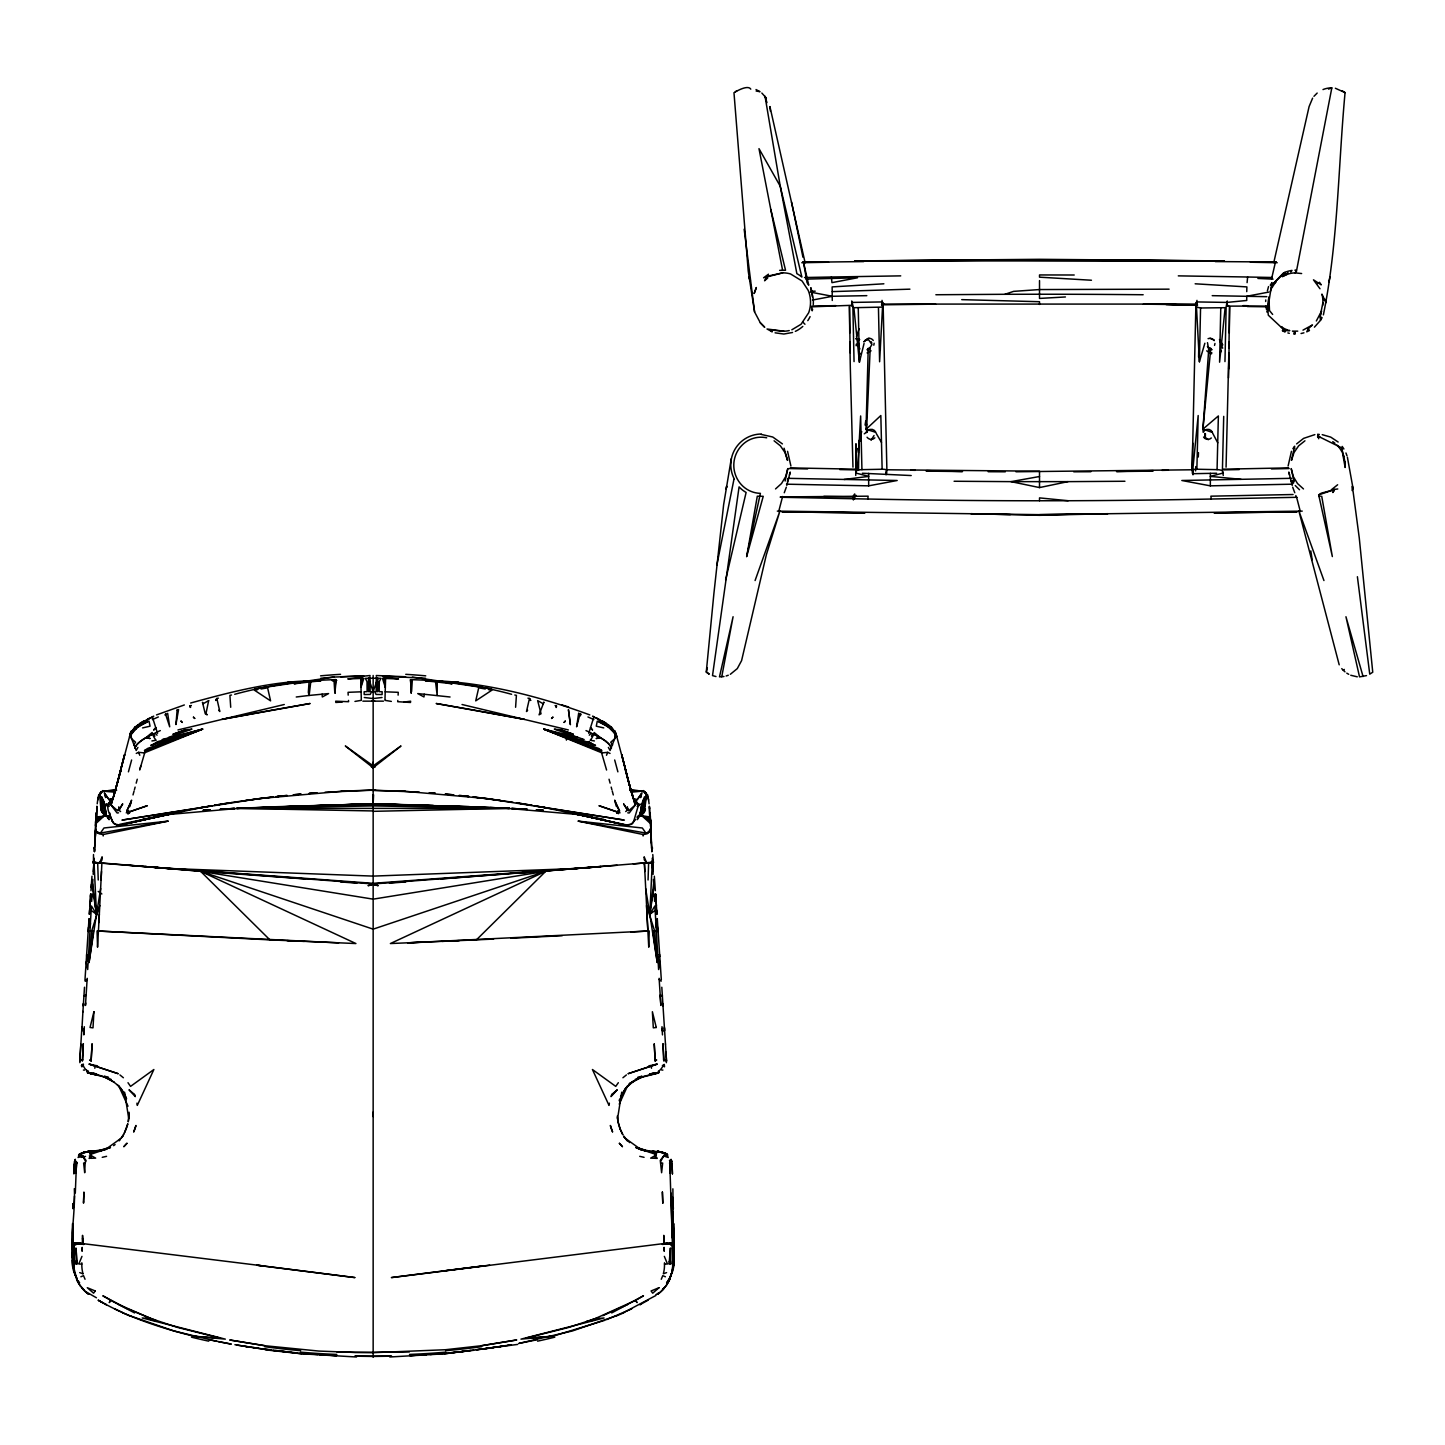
<?xml version="1.0" encoding="UTF-8"?>
<svg xmlns="http://www.w3.org/2000/svg" width="1445" height="1445" viewBox="0 0 1445 1445"><rect width="100%" height="100%" fill="white"/><g stroke="black" fill="none" stroke-linecap="round" stroke-linejoin="round"><path stroke-width="1.5" d="M74.092 1272.088L77 1278.789C66.615 1250.359 75.844 1218.045 74.327 1188.693M89.355 1155.946L91.45 1155.91M373.153 1116.588L373.153 1112.09M373.153 811.331L509.597 808.387L373.153 804.648L236.709 808.387L373.153 810.952M373.153 804.413L373.153 1357.09M433.247 805.389L373.153 803.835L373.153 699.597M72.304 1249.654L73.117 1245.464M72.756 1266.019L72.268 1255.904M371.51 767.024L373.153 762.183L373.153 767.747L371.51 767.024L372.756 765.579L345.319 745.981L373.153 767.747L374.797 767.024L373.569 765.579L400.987 745.981L373.153 767.747L372.756 765.579M650.72 831.345L650.503 828.202L651.045 836.998L650.629 823.885L651.876 851.629L651.027 837.323M673.099 1262.587L672.702 1268.367L672.377 1244.073M391.721 1277.543L663.959 1243.549L672.377 1243.441L669.757 1161.979L670.263 1173.123L670.408 1163.37L669.487 1163.08M673.984 1246.547L673.966 1244.47A5.961 3.793 13.2 0 0 673.966 1243.422L673.677 1223.518C672.178 1243.097 678.969 1265.784 666.578 1282.997M1352.141 490.559L1352.375 486.152L1359.275 538.01L1372.75 672.214L1369.752 674.165L1357.397 576.718M75.682 1245.048L74.544 1244.398M659.642 956.175L659.661 954.549M672.395 1260.961L672.377 1242.917L669.559 1243.152M72.286 1252.779L72.25 1257.981L72.268 1256.933M72.268 1253.826L72.846 1247.559M107.887 815.739L104.437 815.684L96.273 823.198L96.941 806.202L96.689 808.748M373.803 883.925L600.849 866.621L440.725 878.993M72.34 1244.47L72.304 1247.523M634.698 801.74L634.716 800.584M650.376 820.2L650.015 813.029M72.467 1233.506L72.629 1223.518L72.34 1243.422A5.961 3.793 -13.2 0 0 72.431 1244.524L73.93 1242.917L82.347 1243.549L263.983 1266.001M652.399 848.757L652.399 847.565M832.266 300.47L832.139 286.905L883.87 283.798M1228.503 377.958L1228.864 352.797L1226.064 467.168M82.925 1011.392L81.823 1030.755L81.913 1027.106M519.586 873.177L645.969 862.809L633.343 863.929M786.495 484.183L868.68 485.845L868.626 473.364M95.027 841.062L94.449 851.629L96.291 813.029M1229.28 333.072L1229.605 306.376L1228.918 348.371M129.093 1112.216L129.057 1114.131A43.025 42.302 68.6 0 1 128.226 1121.826L129.075 1113.571M80.252 1285.779A37.931 37.118 -45.6 0 1 76.766 1279.638L74.49 1272.792A38.311 37.1 -62.4 0 1 73.587 1263.436L73.569 1260.871L73.623 1268.367L73.207 1262.587M81.859 1028.081L79.782 1061.461L80.83 1044.175M376.26 678.247L376.17 691.613L377.669 691.631L377.813 678.265L376.206 676.964L376.26 678.247L370.046 678.247L370.137 691.613L368.638 691.631L368.493 678.265L370.101 676.964L370.046 678.247M75.303 1193.064L76.549 1161.979L76.043 1173.123L75.899 1163.37L76.82 1163.08M1196.984 300.361L1195.864 306.141L1192.107 470.474L1192.992 474.809M1199.404 361.774L1196.478 307.099L1200.56 307.984L1199.404 361.774L1204.859 343.26M1220.754 308.399L1219.598 362.189L1225.143 307.695L1200.56 307.984M1227.275 300.993L1226.155 306.774L1224.963 361.593M80.83 1243.441L75.014 1243.693L84.009 1244.398L73.93 1242.917L73.532 1263.436M109.007 799.591L113.198 798.435L109.043 799.627L110.868 801.776L108.068 804.991L106.081 804.088L106.46 805.551L106.081 804.088C109.043 809.399 107.183 801.397 111.355 801.849C103.263 804.865 111.247 816.877 112.981 822.512A7.604 7.568 -78.8 0 0 114.534 824.029L120.892 825.258C113.848 827.028 110.308 818.863 109.928 813.138M1204.715 437.636L1204.805 433.446M1205.419 433.626L1205.329 437.492L1208.399 439.641M1211.921 352.905L1209.14 352.345L1207.496 342.664M82.997 1273.767A33 31.844 -72.5 0 1 81.823 1264.086L81.823 1262.804M82.347 1243.549L82.546 1235.349L83.16 1244.073L82.473 1238.058M116.413 790.469L103.245 791.047L101.403 791.697L99.741 795.075L102.559 791.156L114.607 792.149M109.206 806.328L108.23 804.251L110.868 801.776L108.556 803.528L108.158 806.418L108.556 803.528M1192.107 470.474L1192.775 443.127M1196.875 469.246L1198.176 415.528L1192.793 469.751A5.039 1.3 2.1 0 1 1196.875 469.246L1217.069 469.661A5.057 1.3 2.1 0 1 1221.404 470.347M1217.069 469.661L1218.37 415.961L1202.908 429.129L1203.215 432.308A5.057 5.039 -49 0 1 1212.536 432.507L1202.908 429.129L1208.815 348.317L1210.784 348.353L1202.908 429.129M1223.283 475.423L1222.398 471.106L1223.716 416.377M77.398 1243.368L80.179 1243.386M80.595 1243.567L82.202 1243.748L78.933 1243.531M81.968 1256.373L78.825 1264.014L81.787 1264.086M384.966 700.337L391.342 701.421M384.984 699.416L385.652 676.188M649.618 808.748L649.365 806.202L650.033 823.198L641.869 815.684L638.654 815.901M655.235 1155.548L650.665 1158.131L655.127 1158.294L655.542 1153.092L640.55 1149.263L637.678 1147.709L644.759 1150.003L640.55 1149.263L626.353 1139.075M656.265 1158.312L656.301 1156.939L657.204 1158.402L655.127 1158.294M866.025 429.328L868.228 348.353L870.197 348.317L866.476 432.507A5.057 5.039 49 0 1 875.814 432.308L866.025 429.328L880.836 415.528L882.136 469.246A5.057 1.3 -2.1 0 1 886.218 469.751M1246.746 291.619L1246.89 286.905L1195.159 283.798M655.181 1061.027L654.242 1043.976L655.181 1061.027L656.68 1059.998L655.199 1060.088M1288.109 466.012L1291.451 451.328M648.064 879.987L648.624 862.773L651.514 862.647L643.766 863.026M673.551 1266.019L672.882 1188.82M1216.636 473.237L1210.386 473.364L1210.332 485.845L1292.534 484.183M82.708 1059.871L83.304 1043.633L82.293 1061.118L82.708 1059.871L79.8 1060.269M1195.629 470.907L1195.774 466.536M1282.275 276.736L1287.134 274.387A25.703 25.649 -58 0 1 1295.009 272.87L1296.4 271.515L1331.82 87.91A22.127 22.054 48.7 0 0 1322.988 89.572M665.477 1043.958L666.524 1061.461L665.982 1052.123M76.043 1173.123L76.549 1161.979M73.93 1244.073L73.912 1260.961M102.541 863.026L94.81 862.647L210.464 871.895M101.078 879.987L101.891 862.936L100.337 862.809M1265.676 301.499L1265.748 299.946M85.129 1163.117L84.695 1172.726L83.629 1163.044L85.129 1163.117L86.032 1160.443L82.618 1155.982L79.421 1155.548L78.066 1157.481L82.618 1155.982L85.562 1161.256M91.92 896.785L90.529 897.11L90.728 893.949L89.915 905.762M674.056 1257.981L674.038 1255.849L674.038 1256.933M1198.284 457.035L1198.483 452.628M424.812 942.14L407.598 942.862L649.238 930.977L648.751 947.179L646.511 905.527L654.585 930.815L657.24 962.478L649.798 914.27L652.255 862.665L653.375 862.882L652.797 854.555M72.972 1245.337L72.918 1227.419M73.912 1207.279L74.454 1196.081M101.493 871.498L98.91 922.542M373.587 794.822L373.153 803.727L237.052 808.369L372.503 803.854L247.926 807.863M398.116 695.135L398.242 692.318L385.201 691.812M1320.315 437.311L1317.732 435.812L1319.267 434.421L1317.786 434.403L1317.659 437.221L1320.315 437.311L1343.886 448.943L1342.206 446.451L1341.809 451.581A28.069 27.979 -53.4 0 0 1336.95 445.06M73.912 1244.199L74.273 1243.567M335.746 679.656L334.734 691.541L333.976 679.782L335.746 679.656L335.059 693.094L335.746 679.656C301.662 680.414 267.596 685.327 234.722 694.286M93.184 874.315L93.961 860.389M91.125 1061.027L92.065 1043.976L91.125 1061.027L89.626 1059.998L91.107 1060.088M338.708 942.862L97.068 930.977L97.556 947.179L99.344 914.035M94.449 851.629L94.557 849.461M92.913 879.355L92.426 887.862L96.508 914.27L89.066 962.478L91.721 930.815L99.795 905.527M95.406 825.565L95.803 819.333M95.081 840.051L95.135 839.021M90.186 927.04L91.414 905.979L96.508 914.27L100.662 888.53M91.667 901.445L92.065 894.329C92.697 897.471 89.337 897.851 90.728 893.949M90.421 923.048L88.578 954.711M1192.595 473.707L1192.757 471.449L1192.595 473.707L1210.386 473.364M1222.958 471.865L1222.885 473.111L1210.296 476.38L1241.074 479.343M87.188 978.319L85.454 1005.467L85.725 1003.029M95.695 826.721L95.677 823.885L95.262 836.998L95.767 829.574L95.587 831.345C95.876 825.095 95.153 833.295 99.145 833.584A7.586 4.642 3.4 0 0 103.281 834.487L168.054 821.139L103.968 827.985L100.446 833.061L96.978 832.194L99.145 833.584M84.316 1026.709L83.828 1034.891L84.207 1028.479M1269.487 310.007L1268.891 297.236L1267.229 312.301L1271.979 282.588L1270.281 285.171L1275.971 282.046A29.297 29.225 -58 0 0 1272.015 287.808M103.191 835.987L103.281 834.487M410.561 679.656L411.59 691.541L412.331 679.782L410.561 679.656L411.247 693.094L410.561 679.656C444.645 680.414 478.71 685.327 511.584 694.286M633.109 798.435L637.263 799.627L635.439 801.776L638.238 804.991L640.225 804.088L638.148 806.418L637.751 803.528L634.951 801.849L637.281 802.896L638.275 805.678L633.398 822.404A7.604 7.568 78.8 0 1 631.772 824.029L625.414 825.258L631.122 824.463L635.204 819.423L634.138 821.157M94.918 843.139L95.767 829.574L95.84 830.478M82.889 1011.988L84.496 987.242M84.984 979.782L89.03 918.623L89.337 921.802M91.613 896.424L92.065 894.329L90.565 896.911M309.049 682.022L294.166 683.81L307.46 680.92L320.898 680.848L309.049 682.022L308.345 692.372L309.14 695.442L328.575 693.582L322.325 696.96L322.09 694.142M515.594 707.273L516.407 695.37L514.799 695.009M89.626 910.061L89.319 914.342L90.62 896.604M310.765 681.841L309.14 695.442L296.243 696.996M397.808 700.41L397.718 701.71L410.488 702.469L410.633 701.186L404.112 702.053M1335.361 88.253L1345.06 92.624C1338.178 166.627 1338.196 241.911 1323.385 314.884M90.963 890.698L91.414 884.214M91.179 887.447L91.974 876.212M93.455 862.683L93.51 854.555M95.551 823.271L95.677 821.049M88.145 931.519L88.452 927.202M93.022 861.509L92.932 862.809M874.153 343.26L873.81 345.21M1247.089 282.642L1247.631 277.007L1272.214 277.494M93.347 871.588L94.051 862.665L92.932 862.882M669.342 1261.268L670.408 1247.974L670.101 1263.869L668.854 1263.941L669.342 1261.268L670.101 1263.869L671.148 1263.761L670.715 1261.286M882.028 300.361L882.913 306.792M424.216 694.142L423.981 696.96L417.749 693.582L450.063 696.996M644.94 797.658L643.784 810.97L646.023 795.96L643.35 800.006L641.128 814.023L644.344 796.972M656.843 931.682L657.276 918.623L661.322 979.782M646.656 794.858L644.253 812.253A7.695 7.677 -81 0 1 642.718 814.005L641.49 814.854A7.64 7.622 11.1 0 1 640.713 815.233M707.346 667.626L706.388 671.817L709.26 674.165L706.262 672.214L713.866 593.877L723.638 504.648L731.26 458.751M73.081 1229.767L72.972 1243.097L73.027 1229.695M93.618 862.629L94.088 858.222M608.381 747.426L610.115 750.479L615.931 735.487L613.403 731.549A37.949 10.494 18.5 0 0 610.278 728.804L615.317 734.024L614.829 738.648L610.747 742.224L612.608 744.952M856.126 345.734L856.397 344.091L857.318 345.68M858.547 470.058L858.854 440.472L860.877 441.195L860.931 437.257A8.218 8.2 59.2 0 1 861.78 431.694M99.741 795.075L100.662 792.348L103.245 791.047M1214.956 343.476L1214.541 345.409M644.416 798.471L643.35 800.006L643.874 799.248M655.163 910.422L649.798 914.27L653.646 883.87M108.05 805.732L109.025 802.914M780.336 497.261L867.759 499.031L868.138 496.177L780.372 496.935M725.625 579.951L746.108 492.456A30.291 30.164 41.4 0 1 739.081 486.893L712.511 675.61L715.961 676.531M89.066 962.478L93.491 930.833L92.263 930.815M615.498 735.74L615.1 731.278L613.403 731.549L615.1 731.278L615.931 735.487L615.317 734.024M671.401 1244.289L673.984 1247.577L673.984 1245.427M87.26 1071.829L88.217 1072.967L86.736 1070.275L88.253 1072.226L88.488 1071.052M656.12 927.04L654.892 905.979L649.798 914.27L653.881 887.862L653.393 879.355M527.642 710.199L526.486 711.518L529.466 698.513L527.931 698.134M617.611 1118.358L621.729 1092.167M609.375 1103.149L609.013 1105.389L592.432 1069.517L615.751 1086.387L618.334 1082.702M1330.032 276.916L1328.93 281.757L1328.623 280.655M97.212 803.799A70.064 3.721 -88.3 0 1 97.736 799.952L98.278 797.152M865.085 425.083L865.772 420.856L866.693 425.047M638.148 806.418L637.751 803.528L635.439 801.776L638.275 805.678M97.736 800.042L98.766 794.624M75.592 1261.286L75.158 1263.761L77.452 1263.941L75.899 1247.974L76.206 1263.869L76.964 1261.268M588.747 733.319L593.534 718.02M746.668 556.56L757.306 496.195L763.231 496.321L746.668 556.56L760.395 493.359A26.714 26.642 53.4 0 1 741.411 484.725A28.629 28.539 53.4 0 1 742.116 445.114A26.66 26.57 53.4 0 1 766.663 437.799M721.741 676.802L733.085 616.726L719.484 676.874L723.963 676.513M778.674 511.548L782.395 497.315A13.186 1.174 -59.5 0 1 782.612 496.484M641.291 793.937L640.587 797.586L642.05 792.709L637.733 799.031L641.056 794.316M725.896 488.898L726.636 486.152L726.871 487.236M94.792 1068.252L95.298 1065.435L97.483 1065.832M716.81 565.302L733.915 479.469M855.747 475.423L855.964 443.741L856.632 471.106M854.067 498.055L854.88 494.118M886.038 474.809L886.905 470.474L883.166 306.141M1322.916 302.583L1320.08 316.636L1320.495 320.338L1314.426 327.166M1293.907 481.022L1293.456 483.136L1291.902 480.553L1293.907 481.022L1291.216 468.595L1293.293 476.543L1297.502 483.533L1303.48 488.934M785.123 481.022L787.796 468.595L785.719 476.543L781.51 483.533L775.531 488.934M113.685 796.448L114.083 795.129L113.27 797.784M79.872 1062.671L80.432 1060.178L81.697 1060.016M665.404 1154.501L664.411 1152.857L666.344 1155.061L666.506 1153.977L667.464 1154.663L665.477 1153.363L666.597 1154.266M1273.767 262.629L1309.098 106.569L1312.62 98.134M109.531 802.427L109.946 800.711L110.217 802.011M812.596 309.284L812.216 310.801L811.566 307.315M631.971 794.208L616.13 734.15M673.93 1244.506L672.377 1242.917L672.395 1244.199M116.106 787.832L124.559 754.723L114.119 795.003L130.574 732.741L131.206 731.278L132.922 731.513A37.949 10.494 -18.5 0 1 136.029 728.804M116.81 785.267L124.559 754.723M1267.391 290.842L1268.547 286.562M786.821 485.43L790.234 472.045L789.476 474.971M671.817 1272.792L669.541 1279.62A37.931 37.118 45.6 0 1 666.055 1285.779L662.533 1289.717L666.037 1285.761A37.931 37.1 49 0 0 669.505 1279.62L671.817 1272.792A38.202 37.1 60.5 0 0 672.828 1263.436A38.311 37.1 62.4 0 1 671.78 1272.774M131.621 759.98L128.424 771.847M140.075 768.704L145.222 751.093L202.571 729.111L162.201 739.551M137.257 779.234L136.191 783.172M139.731 770.022L140.779 766.085M878.452 307.984L879.608 361.774L882.534 307.099L853.869 307.695L859.414 362.189L864.056 343.476M134.421 789.711L135.126 787.091M133.012 794.931L134.078 791.011M79.8 1153.977L78.843 1154.663L81.895 1152.857L79.963 1155.061M129.833 806.635L131.603 800.151L126.672 811.223L130.899 802.752M1270.299 291.709L1272.268 284.629L1283.503 272.96L1285.364 273.611L1284.659 275.435M750.407 280.655L749.756 281.052M1294.937 448.221L1292.932 448.691L1294.666 446.198L1291.469 460.359L1294.016 452.538L1298.64 445.837L1304.943 440.797M118.147 809.67L117.804 810.844L111.066 805.064L120.892 770.402L111.066 805.064L117.081 812.993L118.544 812.831M1345.06 92.624L1342.044 90.656M786.315 487.2L784.256 492.763M84.514 1070.131L83.413 1070.041M594.401 740.942L590.156 740.292A7.586 3.107 -65 0 0 593.642 734.114L594.166 732.525L600.56 737.781A37.949 10.819 17.9 0 1 606.123 741.484M856.452 336.595L859.107 328.701M659.679 956.5L657.945 958.216L658.613 969.541L660.166 962.244L657.945 958.216L657.945 954.711M133.771 1131.814L135.956 1125.474A51.352 50.629 66.2 0 1 133.771 1131.814M1227.473 306.123L1267.229 306.087M83.973 1030.159L83.467 1031.604L84.099 1030.375M1271.582 278.777L1275.465 261.997M659.227 1151.755L667.789 1155.259C667.193 1151.809 651.912 1151.268 658.721 1151.25L655.741 1152.189L640.55 1149.263L655.38 1154.248M755.085 580.547L780.065 510.627L766.338 554.808L741.592 660.618L737.293 668.601L730.339 674.291M672.214 1272.088L670.01 1277.326M629.894 790.469L643.747 791.156L646.565 795.075L644.904 791.697L643.061 791.047L631.7 792.149M633.036 797.784L632.531 796.087M591.475 736.209L592.54 733.59L597.164 735.866M606.503 755.283L607.731 752.339L610.043 753.441M99.687 862.701L102.143 856.813L102.017 859.793C100.319 865.176 90.62 861.617 98.368 862.809M135.938 728.804L130.375 735.487L136.191 750.479L137.925 747.426M658.053 1072.226L658.703 1070.709M672.051 1164.092L672.088 1164.002A12.644 12.445 -70.9 0 0 671.455 1160.479L671.04 1159.36L671.744 1161.762L670.462 1159.956L669.432 1160.534M98.784 795.328L101.403 791.697L99.163 794.678M620.483 1097.062L625.631 1088.284L633.578 1081.131L644.091 1076.254L659.028 1072.732M661.268 1279.277L662.767 1275.664L665.422 1276.766M649.491 807.448L649.726 820.634L641.869 815.684L638.889 816.118M152.773 718.02L152.484 719.538L158.372 716.955M619.237 1104.161L627.636 1085.737M669.776 1161.455L671.022 1159.54L671.455 1160.479M122.717 1136.456L126.04 1129.286A43.982 43.278 67.9 0 0 127.81 1123.722L124.487 1132.79M76.26 1162.376L75.447 1160.985L74.562 1161.762L75.266 1159.36L74.851 1160.479A12.644 12.445 70.9 0 0 74.219 1164.002L73.876 1173.918L74.255 1164.092M1222.687 348.209L1219.472 339.539M663.544 1066.211L664.303 1064.441L664.501 1066.789L662.388 1065.579M620.916 1096.376L625.215 1088.789A32.35 31.7 -69.6 0 1 630.526 1083.371L640.189 1077.681L657.945 1073.165M1308.339 328.665L1306.75 331.826L1309.441 330.544L1308.339 328.665L1312.475 324.944L1302.993 330.128M864.399 341.526L865.465 339.864M1287.134 274.387L1288.037 272.653L1285.887 274.875M660.744 1161.256L663.688 1155.982L666.886 1155.548L668.24 1157.481L663.688 1155.982L660.275 1160.443L661.611 1172.726L662.677 1163.044L661.178 1163.117M144.518 752.321L144.825 751.725M153.17 716.485L135.324 726.763L130.574 732.741L129.598 736.715L131.206 731.278L132.904 731.549L130.375 735.487L130.176 734.15M1320.495 320.338L1322.067 317.683L1320.08 316.636L1321.561 311.036L1316.341 320.971M121.506 1137.757L123.566 1134.506M1268.891 307.207L1268.891 297.236A31.248 31.176 -58 0 0 1268.692 305.798L1266.434 309.284L1265.91 306.195L1272.648 314.432M84.803 1152.442L83.087 1152.604L84.153 1152.099M871.028 440.291L874.026 435.559M666.669 1282.853L669.306 1278.789M133.699 744.952L135.559 742.224L131.477 738.648L130.989 734.024M93.076 1073.129L96.779 1074.068L90.583 1072.714M83.25 1064.026L81.805 1066.789L82.762 1066.211L82.004 1064.441L81.335 1065.796L83.539 1064.82M637.751 803.528L638.256 805.732L637.101 806.328M644.777 809.688L645.409 808.857A7.713 7.677 -72.8 0 1 644.614 811.602L641.49 814.854M99.922 793.63L101.331 791.824M1290.782 271.985L1292.011 270.414A28.9 28.846 -87.6 0 0 1284.858 272.364L1272.268 284.629M119.068 1140.593L122.572 1136.149M1283.449 276.049L1285.364 273.611L1284.858 272.364M157.035 742.567L158.498 741.863L153.025 744.735L157.812 741.61L202.571 729.111L144.319 752.899L138.576 752.339L136.263 753.441M791.824 329.803L801.072 324.258L808.694 312.716A31.049 30.977 58 0 0 808.207 290.391L802.101 281.034L790.596 273.972A25.595 25.54 58 0 0 782.666 272.87L763.61 277.783L768.451 274.207L764.568 280.782L767.656 278.09L766.374 276.428L782.666 272.87M871.082 350.828L867.09 352.905M119.176 1140.719L120.387 1139.274M1220.411 352.291L1221.404 351.099M101.367 797.658L100.283 795.96L102.523 810.97L101.367 797.658L102.956 800.006L105.178 814.023L102.432 799.248M106.063 814.962L109.116 819.694L106.244 815.143L103.48 800.747L104.13 802.174M87.061 980.432L84.966 980.992L87.115 979.493M145.638 737.763A37.949 10.819 -17.9 0 0 140.183 741.484A37.949 10.548 -18.4 0 0 136.516 745.006L134.819 748.095A37.949 10.476 -18.6 0 1 140.4 741.466A37.949 10.693 -18.1 0 1 145.873 737.781L152.14 732.525L152.664 734.114A7.586 3.107 65 0 0 156.15 740.292L151.906 740.942M1313.975 96.291L1317.172 93.058M345.409 790.975L259.576 798.543L122.753 819.965M111.987 801.415L111.59 800.584M305.581 878.993L200.566 871.299L355.922 943.549L269.89 939.864L200.566 871.299L373.153 929.153L545.74 871.299L390.385 943.549L476.416 939.864L545.74 871.299L373.153 899.151L200.566 871.299L145.457 866.621L372.503 883.925M572.148 735.216L573.177 734.205L561.166 729.96L554.338 729.129L584.105 739.551M1337.636 484.761L1331.333 489.783L1337.781 488.97M589.271 735.18L591.438 733.067L586.002 730.592M1296.617 443.904L1303.643 438.359L1314.842 434.62M1295.117 332.621L1293.69 333.958L1295.172 334.03L1295.117 332.621L1292.408 331.031M90.06 1151.557L85.345 1151.99L93.817 1151.665L89.066 1151.918M662.894 1070.041L661.792 1070.131M622.921 1077.753L626.389 1074.936M1341.755 668.62L1343.29 670.299L1344.32 669.432M736.968 90.656C728.695 96.418 747.083 83.106 750.786 89.156M625.703 811.548L627.058 810.446M136.805 725.805L138.919 724.162M135.324 726.763L134.493 727.576M881.865 305.617L883.87 304.082L1195.159 304.082L1196.677 301.933L1227.004 302.42L1246.746 300.47L1246.71 296.279L1268.746 292.089M113.595 1145.668L115.094 1144.566M856.235 495.436L854.32 497.405L854.32 494.28M91.071 1155.548L95.641 1158.131L91.179 1158.294L90.945 1154.248L105.756 1149.263L119.953 1139.075M1317.732 283.545L1319.502 282.299L1321.218 284.846L1313.469 279.824L1320.007 288.765M864.273 433.825L867.343 431.676M881.974 305.365L883.87 304.082L882.335 301.933L852.026 302.42L851.864 304.606A15.172 0.921 88.8 0 1 851.177 305.328L812.469 306.792M863.713 341.833L868.264 338.762M655.813 1294.792L658.631 1292.896M104.437 815.684L96.833 818.791L97.122 816.858L107.653 815.901L104.437 815.684L96.58 820.634L96.815 807.448M666.94 1243.332L662.298 1244.398L671.293 1243.693L665.477 1243.441M140.111 723.331L153.748 716.214M623.734 1312.566L655.813 1295.533M147.444 719.158L149.142 718.346M873.25 340.478A5.057 5.039 75 0 0 869.005 338.311L866.783 339.629L868.734 339.972L871.949 344.578L868.951 349.311L867.018 349.744L869.222 348.426M626.137 824.842L571.299 813.047L603.775 819.351M648.155 1300.175L639.864 1304.745L641.092 1304.094M154.832 736.209L153.766 733.59L145.855 737.709L150.172 738.503L145.746 737.781M661.503 1152.442L663.219 1152.604L661.033 1151.701L662.153 1152.099M611.687 1312.945L643.477 1295.786L635.71 1300.265L637.046 1302.613L635.493 1300.392L594.907 1318.725L604.082 1317.966L520.977 1339.136L553.02 1336.21L525.836 1338.142L568.86 1327.395L594.401 1318.906M141.465 725.083L149.034 721.145L150.045 726.185L142.549 727.919M635.15 1079.451L642.013 1076.236L637.877 1077.211M372.738 1352.683L445.512 1349.72L481.42 1345.728L516.569 1339.985L481.42 1345.728M158.498 741.863L150.804 745.385L202.571 729.111L144.446 750.587L147.805 748.365L202.571 729.111M627.798 1304.456L602.8 1315.691M149.142 735.866L152.664 734.114M623.554 819.965L486.73 798.543L400.897 790.975M647.161 833.584L650.611 829.574L647.161 833.584A7.586 4.642 -3.4 0 1 643.025 834.487L578.253 821.139L642.339 827.985L645.861 833.061L649.329 832.194L645.861 833.061L578.253 821.139M108.736 1148.396L110.416 1147.583M631.7 1308.863L606.539 1319.664M80.721 1153.67L81.769 1153.182M81.372 1155.693L83.503 1156.325L81.968 1156.939M110.416 1147.42L99.958 1150.924M160.305 730.592L154.868 733.067L157.053 735.18M162.906 739.822L165.633 738.612M668.909 1243.368L666.127 1243.386M80.884 1276.766L83.539 1275.664L85.038 1279.277M645.987 862.9L643.206 863.478L645.969 862.809M87.079 1151.755L78.518 1155.259L83.774 1152.225L93.907 1151.051L89.626 1151.177M655.723 1072.714L649.528 1074.068L654.621 1073.057L653.23 1073.129M615.444 1316.124L572.419 1330.953L519.387 1343.326M168.433 737.438L191.968 729.129L185.141 729.96L173.129 734.205L174.159 735.216M362.839 701.15L383.467 701.15M108.628 1147.709L90.764 1153.092L90.945 1154.248M590.68 743.29L593.281 744.735L588.494 741.61L589.271 742.567L543.735 729.111L601.987 752.899L607.731 752.339M156.512 714.914L184.346 704.961M604.823 1320.296L554.374 1335.758M665.712 1243.567L663.147 1244.073L667.373 1243.693M107.111 805.28L108.068 804.937M666.578 1272.611L663.345 1273.786A33 31.844 72.5 0 0 664.483 1264.086L664.483 1262.804M1328.497 89.084L1331.82 87.91M173.129 734.205L185.141 729.96M106.984 1149.118L99.633 1151.105M726.167 675.989L728.28 675.248M128.298 812.307L147.336 805.696L126.239 812.849M935.872 294.744L1004.961 294.292L1013.595 291.366L1039.515 289.56L1169.095 289.163M657.15 1064.134L628.25 1073.653L657.15 1064.134L651.894 1065.2M867.072 338.744L869.005 338.311M590.571 1320.152L598.284 1317.623M89.518 931.068L90.529 930.851M72.34 1243.422L74.273 1243.73M586.58 1321.398L589.488 1320.531M1208.074 338.654L1210.025 338.311A5.057 5.039 -75 0 1 1214.161 340.659M190.668 703.011C228.202 692.697 266.512 682.6 305.527 680.974M91.161 910.422L96.508 914.27L94.051 862.665L98.712 862.809L94.557 862.539M653.212 860.335L653.375 862.809M1363.068 676.531L1345.945 616.726L1359.528 676.874L1366.5 675.61M218.683 710.199L219.821 711.518L216.84 698.513L218.376 698.134M106.569 1156.343L102.234 1157.319M83.936 995.894L86.176 995.334L83.954 995.749M129.707 823.108L174.068 812.903M1301.06 333.524L1303.932 332.82M177.952 729.942L284.268 704.51M121.886 820.11L202.968 807.267L136.282 821.392L180.679 811.584M147.047 818.827L118.905 825.492L175.008 813.047L142.531 819.351M792.564 332.476L783.858 334.03L775.08 332.82M231.507 695.009L229.918 695.37L230.712 707.273M356.283 676.856L370.083 675.519M81.263 1157.373L85.526 1156.415M175.008 813.047L119.574 824.372M537.197 1339.75L518.737 1343.435M169.173 813.932L180.824 811.512M954.097 481.257L1011.03 481.637L1039.515 487.579L1067.981 481.637L1124.932 481.257M176.236 812.451L180.589 811.566M87.278 1072.732L104.058 1076.886L114.299 1082.197M105.756 1149.263L90.349 1151.557M812.469 300.054L832.32 296.279L866.819 295.665M257.734 689.59L254.464 690.204L270.576 700.861L267.596 687.82L261.021 688.994M868.68 485.845L897.182 480.499L788.067 478.331M1039.515 476.507L1011.03 481.637L1067.981 481.637M648.823 1065.832L651.009 1065.435L651.514 1068.252M372.611 1356.458L391.595 1356.187L354.82 1356.187L373.695 1356.458M212.144 805.696L198.417 808.134L212.144 805.696M168.054 821.139L100.446 833.061L96.941 832.157L95.822 830.423M651.713 1074.339L655.651 1073.707M507.376 1345.385L511.385 1344.699M600.56 737.781L596.135 738.503L600.452 737.709L593.642 734.114M221.952 804.052L214.095 805.353L229.827 802.806L223.921 803.745M476.272 1349.973L509.742 1345.042M254.808 688.85L333.976 677.055L363.797 676.097M517.707 1344.41L444.717 1353.784L389.789 1356.999M493.305 1347.607L482.684 1349.16M497.351 1347.011L501.379 1346.415M231.2 802.553L261.419 798.362A1106.292 1105.57 -66.5 0 1 273.322 796.954L245.578 800.476M656.391 905.762L655.578 893.949L655.687 896.604L654.242 894.329L654.711 896.424M657.24 1151.918L650.539 1151.539M391.36 1277.579L482.323 1266.001M444.717 1353.784L470.564 1350.443M477.031 1349.594L481.348 1349.034M485.664 1348.474L500.747 1346.523M93.853 862.539L95.84 862.593L94.81 862.557M844.097 479.469L868.734 476.38L856.126 473.111A15.172 0.921 -88.9 0 0 855.783 469.517M445.945 1270.589L489.674 1265.17M364.284 697.501L373.153 698.549L382.022 697.501M382.51 676.097L425.48 678.265M473.617 1350.316L448.889 1352.935M275.887 796.683L286.688 795.527M464.983 1351.328L448.167 1353.008M287.212 795.436L277.277 796.484A1106.292 1105.57 -66.5 0 1 285.225 795.635M90.042 1158.312L89.102 1158.402L90.005 1156.939L91.179 1158.294M405.214 791.228L370.733 790.252L419.213 792.077M293.19 794.822L301.138 794.082L294.599 794.678M320.826 678.265L333.976 677.055M648.624 862.647L645.789 862.791M162.671 815.016L240.773 808.188M646.619 862.701L644.163 856.813L644.289 859.793L646.619 862.701L651.749 862.539M584.611 867.957L600.849 866.621M145.457 866.621L373.153 883.328L617.105 865.284M315.1 792.926L309.104 793.395L317.087 792.763M389.427 883.148L405.702 881.938M779.632 270.36L785.538 270.251L770.781 209.399M116.377 790.108L107.941 790.704L116.611 790.126M430.556 1354.399L446.342 1353.17L429.906 1354.453M342.194 702.053L335.818 702.469L335.692 701.186L348.588 701.71L348.498 700.41M594.274 717.009L592.558 716.214L606.196 723.331A34.283 9.916 17.5 0 0 602.131 720.802M325.089 792.203L375.555 790.072M426.51 1354.669L409.802 1355.591L426.257 1354.688M210.121 809.922L203.474 810.302L210.049 809.904M221.157 809.272L234.487 808.514L220.146 809.182L234.939 808.459M1065.435 296.966L1039.515 298.429L1039.515 280.583M596.008 717.822L611.524 727.052M630.761 932.007L647.866 931.05L644.416 862.99L643.115 863.026M340.713 676.748L360.636 675.863M203.077 810.248L209.796 809.868M221.013 809.254L234.469 808.514M1323.602 299.675L1325.842 299.567L1325.932 302.709L1321.94 294.094A31.176 31.104 -58 0 1 1322.735 305.437M203.637 810.121L208.044 809.886M562.268 935.692L510.789 938.257M429.219 792.763L435.306 793.233L431.206 792.926M476.416 939.864L493.612 939.069M805.967 279.138L857.535 277.765L831.941 282.642L831.399 277.007L804.558 277.53M1318.761 496.412L1320.242 496.339L1318.689 494.876L1321.272 493.178L1334.512 489.584L1332.922 492.456L1334.512 489.584L1318.689 494.876L1332.344 556.56L1321.705 496.195M341.11 791.228L373.153 790M442.025 941.399L459.221 940.641M272.617 806.834L373.153 803.835L473.689 806.834M409.296 1351.978L355.073 1352.448L318.966 1351.075L265.194 1345.765L229.737 1339.985L264.887 1345.728M802.661 262.304L863.731 261.581M577.657 868.463L373.153 876.103L168.65 868.463L129.201 865.284M1297.736 331.14L1293.745 331.158M287.844 682.076L294.491 681.859M361.105 691.812L348.064 692.318L348.191 695.135M354.964 701.421L361.34 700.337M832.266 291.619L909.916 289.163M1015.98 471.774L1193.191 469.769M1153.291 470.6L1116.515 471.522A2594.823 791.246 0 0 0 1152.857 471.106M1161.943 470.384L1168.427 470.221M801.794 262.737L828.617 262.213L802.752 261.997M810.735 291.258L815.215 291.167M811.801 306.087L835.788 305.617M861.942 469.661L860.642 415.961L857.607 470.347A5.039 1.3 -2.1 0 1 861.942 469.661L882.136 469.246M1223.481 469.173L1288.579 467.891M1223.734 469.878L1239.25 469.571M1271.383 468.921L1289.121 468.559M1291.722 478.313L1181.829 480.499L1210.332 485.845M1293.076 494.515L1210.874 496.177L1211.271 499.031L1296.978 497.297M1302.234 511.115L1039.515 514.655L777.32 511.115M831.399 277.007L900.723 275.869M664.519 1264.086L667.482 1264.014L664.339 1256.373M647.938 862.809L652.454 862.539L653.122 874.315M881.504 304.823L935.656 304.154M371.672 700.969L374.634 700.969M651.496 862.575L650.467 862.593L652.472 862.683M1296.436 270.161L1294.955 270.161L1296.4 271.515M1295.009 272.87L1301.638 273.538M88.976 1151.231L87.585 1151.25L89.482 1151.575L90.782 1155.548L89.482 1151.575M1030.484 260.01L854.645 260.931L1039.515 259.305L1224.367 260.931L1004.347 260.19M1073.743 471.792L1090.849 471.72M1004.961 294.292L1039.515 294.238A3407.924 1109.507 0 0 1 1143.158 294.744M867.759 499.031A2594.823 791.246 0 0 0 1039.515 500.765L1068.162 500.729A2594.823 791.246 0 0 0 1211.271 499.031M1046.126 259.955L1224.367 260.931L854.645 260.931L1030.7 259.955M654.043 930.815L652.815 930.833L657.24 962.478M1074.213 275.002L1039.515 274.947L1039.515 277.169L1091.445 280.24M658.938 1151.936L660.979 1151.99L657.547 1151.195M1046.27 259.992L1224.367 260.931M988.181 471.72L1005.286 471.792M650.503 1151.629L659.769 1151.936M1247.342 306.521L1266.561 306.792M885.839 469.769L1039.515 471.196L1039.515 487.579M1143.374 304.154L1197.526 304.823M1178.307 275.869L1247.631 277.007M1276.26 261.997L1215.281 261.581M1212.21 295.665L1266.832 296.677M1243.224 305.617L1247.631 305.708M440.779 680.974C491.679 684.081 542.056 697.303 589.795 714.914M1277.217 262.737L1250.395 262.213L1276.17 262.231M790.433 467.891L855.548 469.173M788.789 468.541L807.629 468.921M839.78 469.571L855.295 469.878M862.376 473.237L911.199 475.549M823.831 496.358L854.934 496.99M101.891 862.99L168.65 868.517M971.221 513.716L1039.515 515.323L1107.791 513.716L1039.515 514.655M971.058 513.697L1010.362 514.601M376.224 675.519L405.593 676.748M910.784 470.221L915.281 470.329M926.534 470.618L962.514 471.522A2594.823 791.246 0 0 1 926.173 471.106M961.738 299.639L1039.515 301.716L1039.515 304.462M498.38 807.863L373.803 803.854L509.2 808.369M451.815 681.859L458.462 682.076M336.938 1351.978L373.569 1352.683M445.241 805.786L469.246 806.653M472.082 806.762L498.597 807.881M490.307 807.52L509.254 808.369M1257.891 278.451L1273.063 279.138M287.085 940.641L304.281 941.399M269.89 939.864L98.441 931.05M511.349 808.459L526.161 809.182L521.862 808.965M327.365 1355.139L336.504 1355.591L320.049 1354.688M356.518 1356.999L301.59 1353.784L265.139 1349.811M527.244 809.308L511.801 808.496L527.371 809.399M538.262 809.886L542.67 810.121M536.51 809.868L543.23 810.248M542.923 810.284L536.258 809.904L542.832 810.302M319.797 1354.669L327.166 1355.121M629.695 790.126L638.365 790.704L629.93 790.108M761.226 434.403L772.732 437.004L782.413 443.904M309.104 1353.929L299.964 1353.17L317.954 1354.561M340.605 881.938L356.879 883.148M655.777 930.851L656.789 931.068M505.533 808.188L583.635 815.016M453.874 794.876L445.168 794.082L453.134 794.822M783.949 331.23L767.006 328.99L772.28 331.826L769.95 329.912L778.62 330.76A25.504 25.432 58 0 0 789.241 330.562M290.86 1352.321L272.69 1350.316L297.417 1352.935M1068.162 500.729L1039.515 497.893L1039.515 500.765M435.541 681.841L425.408 680.848L438.846 680.92L452.14 683.81L435.541 681.841L437.167 695.442L437.257 682.022M459.095 795.436L469.029 796.484A1106.292 1105.57 66.5 0 0 461.081 795.635M652.038 862.539L652.345 860.389M459.618 795.527L468.252 796.448M654.386 896.785C657.728 897.489 652.598 896.659 654.242 894.329L654.639 901.445M627.762 812.831L629.225 812.993L635.24 805.064L626.678 775.062M666.56 1060.305L663.598 1059.871L663.002 1043.633L664.014 1061.118L663.598 1059.871M354.585 1277.543L256.632 1265.17L354.946 1277.579M253.001 1347.607L270.034 1349.973M236.565 1345.042L258.492 1348.203M264.959 1349.034L271.425 1349.883M275.742 1350.443L301.59 1353.784M1357.289 676.82L1350.768 675.267M500.729 800.476L484.888 798.362A1106.292 1105.57 66.5 0 0 472.985 796.954L512.939 802.246M664.61 1060.016L665.874 1060.178L666.434 1062.671M263.622 1349.16L245.56 1346.523M655.958 1151.557L652.399 1151.051L656.409 1151.918M248.955 1347.011L234.921 1344.699M412.331 677.055L491.499 688.85M90.656 1073.707L98.459 1075.188L90.547 1073.671L94.593 1074.339M88.362 1073.165C104.148 1074.773 121.416 1082.793 126.528 1098.868L121.091 1088.789A32.35 31.7 69.6 0 0 117.226 1084.617M1322.229 434.656L1330.737 437.112L1338.16 442.025M624.421 820.11L543.338 807.267L610.025 821.392M756.15 91.035L760.016 91.703L756.024 89.554M534.162 805.696L547.89 808.134L534.162 805.696M230.929 1344.013L209.11 1339.75M485.285 688.994L478.71 687.82L475.73 700.861L491.86 690.204L488.573 689.59M231.164 1344.085L218.61 1341.719M659.119 978.319L660.871 1005.467L660.13 995.334L662.352 995.749M810.266 292.089L832.32 296.279M646.674 1151.105L642.935 1150.292M565.483 811.512L577.133 813.932M565.717 811.566L627.419 825.492L571.299 813.047M644.073 1157.319L639.738 1156.343M89.156 1064.134L118.056 1073.653L89.156 1064.134L94.413 1065.2M216.822 1341.339L173.888 1330.953L130.863 1316.124M565.627 811.584L616.6 823.108M1214.161 340.063L1210.025 338.311M385.671 675.863L390.024 676.856M603.757 727.919L596.279 726.185L597.273 721.145L604.841 725.083M642.628 1150.057L646.348 1150.924M108.429 1077.211L104.293 1076.236L111.157 1079.451M462.039 704.51L568.355 729.942M601.481 751.725L543.735 729.111L577.874 737.438M660.13 995.334L662.37 995.894L665.477 1044.175M191.932 1335.758C159.474 1327.576 127.268 1316.919 98.152 1300.175M1287.874 332.928L1289.301 333.307M610.982 726.763L615.733 732.741L616.708 736.715L614.775 731.604M555.115 705.557L556.596 705.991L556.199 707.508L555.855 705.774M561.961 704.961L568.644 707.002M673.966 1243.422L672.377 1242.917M543.735 729.111L598.501 748.365L601.861 750.587L543.735 729.111L595.503 745.385L587.808 741.863M655.578 893.949L656.987 914.342L656.68 910.061M146.108 1316.991L155.735 1320.152M620.068 812.849L598.971 805.696L618.008 812.307M561.166 729.96L573.177 734.205M643.061 791.047L647.523 795.328M641.11 1149.75L635.89 1147.583M79.728 1272.611L82.961 1273.786M638.238 804.937L639.196 805.28M661.16 981.209L659.191 979.493M95.298 906.918L99.38 908.634M106.189 815.45L101.674 811.602A7.713 7.677 72.8 0 1 100.897 808.857L99.651 794.858M587.934 716.955L593.823 719.538L593.425 718.653M580.673 738.612L583.401 739.822M122.572 1312.566L121.506 1312.096M635.89 1147.42L640.767 1149.624M120.441 1311.608L114.607 1308.863M664.537 1153.182L665.585 1153.67M597.164 718.346L598.862 719.158M118.833 1304.618L151.4 1318.725L142.224 1317.966L225.33 1339.136L193.287 1336.21L220.471 1338.142L177.446 1327.395L151.906 1318.906L126.961 1308.574L102.83 1295.786L110.597 1300.265L109.26 1302.613L110.813 1300.392L134.62 1312.945M96.436 1297.773L86.266 1291.956M861.184 353.989L859.179 352.797M105.214 1304.094L106.442 1304.745L98.404 1300.319L102.143 1302.433M1211.56 353.862L1209.537 352.598M75.447 1160.985L75.284 1159.54M1346.794 673.171L1348.727 674.309M1209.808 348.426L1211.994 349.744L1207.406 346.529M636.089 802.011L636.36 800.711L636.775 802.427M1220.429 341.092L1222.795 344.903M1206.701 350.864L1209.14 352.345M672.449 1244.687C676.531 1240.695 671.473 1219.327 672.629 1211.759M760.341 322.813L764.604 327.166L760.341 322.813L754.579 311.939L748.221 271.028L733.97 92.624M98.188 891.42L101.854 893.949M674.056 1260.058L673.677 1264.267M1332.778 441.646L1334.945 443.254M111.698 819.857L112.168 821.157M119.917 1074.936L123.385 1077.753M607.388 724.162L609.501 725.805M646.565 795.075L644.723 791.625L647.143 794.678M774.087 440.797L780.372 445.837L784.996 452.538L787.543 460.359L784.093 448.221M119.249 810.446L120.603 811.548M1299.507 489.747L1295.262 485.538M1343.29 670.299L1344.97 671.835M761.84 93.058L766.392 98.134M853.363 307.406L851.737 300.993M803.005 322.289L804.955 324.258M623.59 1136.456L629.677 1142.598M373.569 765.579L374.797 767.024M644.976 791.824L646.385 793.63M101.529 809.688L100.897 808.857L102.053 812.253A7.695 7.677 81 0 0 103.588 814.005L104.889 814.89A7.64 7.622 -11.1 0 0 106.298 815.486M105.015 793.937L105.72 797.586L104.257 792.709L108.574 799.031M80.36 1285.905L83.774 1289.717L80.27 1285.761A37.931 37.1 -49 0 1 76.802 1279.62L78.409 1281.986L76.784 1279.62M79.638 1282.853L78.319 1280.974M127.991 1082.702L130.556 1086.387L153.874 1069.517L137.293 1105.389L136.932 1103.149M1281.643 326.606L1285.057 331.971L1283.702 331.375L1282.347 330.706L1289.771 330.562L1284.208 330.074L1268.313 315.209L1267.518 307.478M108.086 798.399L105.232 794.28M101.891 798.471L102.956 800.006L101.963 796.972M854.465 499.157L853.977 495.256M881.486 442.405L876.122 433.247M637.281 802.914L638.256 805.732M1217.738 442.82L1212.807 433.464M871.028 341.562L871.841 342.989M601.788 752.321L601.084 751.093L606.575 770.022M662.207 1030.375L662.84 1031.604L662.334 1030.159M615.407 802.752L619.634 811.223L614.703 800.151L616.473 806.635M1339.208 664.826L1298.82 510.735L1323.945 580.547M118.671 1085.737L128.009 1106.202M787.561 451.328L790.903 466.012M1294.774 492.763L1292.697 487.2M138.576 752.339L139.804 755.283M628.16 809.67L628.521 810.844L635.24 805.064L628.105 780.228M1345.945 452.971L1346.993 455.807M1342.983 454.037L1343.922 456.62M157.559 733.319L152.881 718.653M86.628 956.5L88.362 958.216L87.693 969.541L86.14 962.244L88.362 958.216L88.362 954.711M766.97 102.685L765.037 96.291L780.246 186.242L796.863 273.647A30.128 30.074 87.5 0 1 801.849 277.025L780.246 186.242L758.986 148.654L782.576 270.161M618.081 1121.826L620.266 1129.286A43.982 43.278 -67.9 0 1 618.081 1121.826L617.448 1117.581M632.188 795.003L625.414 770.402M611.181 787.091L611.885 789.711M612.246 791.011L613.294 794.931M614.685 759.98L617.882 771.847M656.825 923.391L658.161 931.519M609.049 779.234L610.115 783.172M75.122 1275.158L74.49 1272.792A38.202 37.1 -60.5 0 1 73.478 1263.436M1296.617 497.315L1300.337 511.548M1193.317 470.004L1193.444 470.474A15.172 0.921 88.9 0 0 1193.371 470.203M1289.554 474.971L1288.795 472.045L1292.209 485.43M628.81 782.775L621.747 754.723L630.201 787.832M621.747 754.723L629.496 785.267M1347.408 457.27L1353.134 488.898M803.601 262.701L808.73 285.171L807.033 282.588L803.528 262.286M805.136 262.864L769.914 106.569L770.438 111.139M857.589 448.492L858.438 452.538M1317.786 434.403L1318.707 438.756M648.046 797.152L648.57 800.042A70.064 3.721 88.3 0 1 649.094 803.799M1196.93 304.877A15.172 0.921 -88.8 0 1 1196.677 301.933L1197.038 305.365A15.172 0.921 -88.8 0 0 1197.146 305.617M791.535 202.011L802.95 257.228M647.541 794.624L648.57 800.042M662.099 1028.479L662.316 1029.725M645.644 888.53L649.798 914.27M106.063 813.824L104.528 804.287L106.244 815.143M748.98 276.916L749.323 279.011M124.577 1092.167L128.695 1118.358M72.322 1245.427L72.322 1246.547M1310.814 550.888L1312.168 559.757M650.756 823.271L650.575 820.615L650.9 825.565M652.472 867.144L653.068 871.245L652.905 862.972M565.844 735.722L566.404 740.129M92.661 883.87L96.508 914.27M744.157 229.213L754.579 311.939M672.756 1225.414L673.244 1245.337L672.629 1223.048M652.219 858.222L652.688 862.629M669.757 1161.979L670.263 1173.123M672.702 1197.201L673.37 1208.67M652.255 862.665L652.959 871.588M653.284 861.509L653.357 862.448M650.394 817.653L650.629 821.049M654.332 876.212L655.344 890.698M661.81 987.242L662.37 995.894M643.025 834.487L643.115 835.987M657.728 954.711L655.885 923.048M661.991 1026.709L662.478 1034.891M1227.004 302.42L1227.148 304.606A15.172 0.921 -88.8 0 0 1227.835 305.328M812.289 296.677L812.108 293.787L812.921 296.821A33.795 33.741 87.3 0 1 813.264 304.642M651.171 839.021L651.225 840.051M651.28 841.062L651.388 843.139M651.623 847.33L651.713 848.757M651.749 849.461L651.876 851.629M372.72 794.822L373.153 803.546M644.416 862.99L644.813 871.498M72.593 1234.138L72.954 1241.688M852.965 467.168L850.346 368.963A411.879 24.8 88.8 0 1 849.877 342.031M97.682 862.773L98.242 879.987M663.833 1238.058L663.996 1243.856L663.761 1235.349L663.959 1243.549M360.654 676.188L361.322 699.416M671.004 1193.064L672.25 1237.931M859.414 362.189L858.258 308.399M854.049 361.593L852.875 306.774M664.393 1027.106L664.483 1030.755L664.447 1028.081M850.166 352.797L849.461 306.376L849.732 333.072M650.521 819.333L650.611 826.721M855.982 449.305L856.036 453.73M662.894 1006.045L662.876 1003.571L662.876 1005.594M95.912 817.653L95.93 820.2M93.907 847.565L93.907 848.757M670.624 1244.073L670.624 1245.048M86.646 954.549L86.664 956.175M674.002 1247.523L674.002 1249.654M853.363 495.779L853.363 499.952M373.153 675.465L373.153 698.549M373.153 803.42L373.153 804.919M650.033 812.632A66.831 3.92 88.7 0 1 650.413 817.256M605.907 741.466A37.949 10.476 18.6 0 1 611.452 748.095L609.736 744.988A37.949 10.548 18.4 0 0 606.105 741.484A37.949 10.693 18.1 0 0 600.434 737.781M598.356 721.29A37.949 11.163 17.4 0 1 610.91 728.858M598.429 1318.49A417.641 401.782 16.5 0 1 589.759 1321.272M623.825 1312.746A323.301 315.01 28.8 0 1 615.534 1316.305M554.808 1337.167A541.803 498.146 5.1 0 1 537.576 1341.159M674.219 1260.058A38.238 36.992 69 0 1 672.377 1272.07M405.756 674.327A607.803 559.269 1 0 1 425.733 675.845M611.849 728.172A33.903 9.23 18.9 0 1 613.511 730.971M445.782 1352.141A677.235 605.527 1.8 0 1 409.513 1354.417M481.582 1346.686A657.872 584.412 1.7 0 1 445.62 1350.678M663.436 1064.568A12.662 12.445 -79.2 0 1 659.679 1070.366M643.26 790.975A69.179 3.016 89.2 0 1 643.567 790.578M618.081 1121.826A43.025 42.302 -68.6 0 1 617.322 1116.064M604.985 725.083A37.949 10.856 17.8 0 1 610.494 728.822M619.164 1100.729A41.688 40.912 -69.5 0 1 619.779 1098.886M95.894 817.256A66.831 3.92 -88.7 0 1 96.273 812.632M135.396 728.858A37.949 11.163 -17.4 0 1 147.95 721.29M154.814 1320.73A417.641 401.782 -16.5 0 1 147.878 1318.49M130.773 1316.305A323.301 315.01 -28.8 0 1 122.482 1312.746M208.73 1341.159A541.803 498.146 -5.1 0 1 191.499 1337.167M73.93 1272.07A38.238 36.992 -69 0 1 72.087 1260.058M320.573 675.845A607.803 559.269 -1 0 1 340.55 674.327M140.002 723.331A34.283 9.916 -17.5 0 1 144.175 720.802M133.03 730.321A33.903 9.23 -18.9 0 1 134.457 728.172M336.793 1354.417A677.235 605.527 -1.8 0 1 300.524 1352.141M300.686 1350.678A657.872 584.412 -1.7 0 1 264.724 1346.686M86.628 1070.366A12.662 12.445 79.2 0 1 82.871 1064.568M102.739 790.578A69.179 3.016 -89.2 0 1 103.047 790.975M107.743 815.775A7.64 7.622 -11.1 0 1 107.02 815.666M135.812 728.822A37.949 10.856 -17.8 0 1 141.321 725.083M734.385 479.216A30.959 30.815 41.5 0 1 761.226 434.024M787.724 479.198A13.619 6.629 -79.6 0 1 787.489 481.835M1295.822 495.563A13.186 1.084 60.3 0 1 1296.309 496.809M1291.415 481.835A13.619 6.737 79.5 0 1 1291.27 480.661M1287.206 329.803A26.389 26.335 -58 0 1 1281.173 326.787M859.901 348.949A8.218 8.2 59.2 0 1 858.8 343.422M874.839 437.835A5.057 5.039 47 0 1 867.054 437.239M880.312 350.358A411.879 24.8 88.8 0 1 880.168 341.399M1211.325 437.979A5.057 5.039 -47 0 1 1203.559 437.058M1198.862 341.399A411.879 24.8 -88.8 0 1 1198.591 357.096M1229.153 342.031A411.879 24.8 -88.8 0 1 1228.683 368.963M802.806 326.407A29.893 29.857 87.1 0 1 795.328 331.375M810.085 316.636A32.26 32.205 87.3 0 1 807.791 320.646M83.431 1003.571L83.413 1006.045L83.431 1003.571M374.381 884.719L378.066 885.622L374.381 884.719M118.851 807.159L119.267 808.134L118.851 807.159M379.294 681.643L379.186 691.667L382.184 691.721L382.094 694.557L376.061 694.431L374.652 691.577L373.153 691.559L371.654 691.577L370.245 694.431L364.212 694.557L364.122 691.721L367.12 691.667L367.012 681.643L365.386 678.337L368.493 678.265L373.153 691.559L377.813 678.265L380.92 678.337L379.294 681.643M664.176 1249.636L664.212 1251.244L664.104 1247.378L664.176 1249.636M82.148 1249.817L82.112 1251.244L82.202 1247.378L82.148 1249.817M73.045 1203.703L72.936 1208.67L73.045 1203.577M83.557 1201.897L83.521 1203.143L83.918 1192.053L83.557 1201.897M93.925 1011.717L93.004 1027.847L90.042 1027.485L93.925 1011.717M632.422 794.443L632.422 795.78L632.422 794.443M882.335 301.933L882.191 304.118A15.172 0.921 88.8 0 0 882.335 301.915M642.844 810.916L642.754 812.198L642.844 810.916M177.139 710.019L175.929 724.541L178.584 709.531L177.139 710.019M674.038 1253.772L674.02 1252.779L674.038 1253.826M655.831 1153.092L656.102 1155.566L656.825 1151.575L655.831 1153.092M165.543 714.119L165.109 715.13L167.656 713.342L169.697 726.817L165.543 714.119M640.424 812.505L637.191 819.694L640.605 814.583L642.826 800.747L640.063 815.143L641.779 804.287L640.424 812.505M362.28 678.409L360.979 687.35L363.833 678.373L360.69 677.181L347.811 678.951L362.28 678.409M578.65 713.342L576.609 726.817L580.059 713.866L578.65 713.342M637.534 816.407L637.335 817.671L637.57 816.353M756.331 287.573L754.2 293.407L756.331 287.573M208.658 700.626L205.985 713.559L207.249 714.823L205.262 713.758L202.463 702.306L203.203 703.715L208.658 700.626M543.844 702.306L539.057 714.823L541.044 713.758L537.648 700.626L543.103 703.715L543.844 702.306M128.677 810.898L127.792 811.982L128.677 810.898M119.7 808.821L122.626 804.016L119.7 808.821M129.544 812.885L127.919 813.734L129.544 812.885M627.455 807.159L627.04 808.134L627.455 807.159M113.884 794.443L113.956 795.436L113.884 794.443M580.764 714.119L580.294 715.618L580.764 714.119M611.777 1094.479L611.018 1096.611L617.286 1089.801L611.777 1094.479M618.153 811.024C618.984 813.336 616.256 811.024 618.153 811.024M627.816 808.459L626.787 809.489L627.816 808.459M216.84 698.513L215.684 700.41L216.84 698.513M155.753 727.792L153.82 729.906L155.753 727.792M864.742 512.885L782.16 511.891L864.742 512.885M669.541 1279.62L667.897 1281.986L669.523 1279.638M95.225 1290.963L93.6 1293.185L87.278 1287.712L95.225 1290.963M659.046 1071.829L658.089 1072.967L659.046 1071.829M126.925 1143.32L123.909 1146.607L126.925 1143.32M565.248 721.127L564.128 722.41L565.248 721.127M552.857 717.19L551.593 718.436L552.857 717.19M659.028 1287.712L652.707 1293.185L651.081 1290.963L659.028 1287.712M859.54 339.539L858.348 340.568L855.783 338.563L859.54 339.539M657.782 1294.178L657.692 1294.25A37.931 37.118 30.4 0 0 664.501 1287.802A37.931 37.136 30.7 0 1 657.782 1294.178M633.651 1081.095L629.171 1083.786L633.578 1081.131M618.46 813.517L616.762 812.885L618.46 813.517M385.616 677.181L382.473 678.373L385.327 687.35L384.027 678.409L398.495 678.951L385.616 677.181M181.058 721.127L182.178 722.41L181.058 721.127M190.487 707.4L189.71 705.991L191.192 705.557L189.71 705.991L190.487 707.4M193.449 717.19L194.714 718.436L193.449 717.19M649.275 862.629L647.595 862.809L650.485 862.683L649.293 862.737M371.925 884.719L368.258 885.622L371.925 884.719M118.671 808.405L119.52 809.489L118.671 808.405M272.437 710.091L222.006 719.339L310.133 703.498L272.437 710.091M656.265 1027.485L653.303 1027.847L652.381 1011.717L656.265 1027.485M336.595 680.451L332.169 680.613L336.595 680.396M1296.851 511.891L1214.27 512.885L1296.851 511.891M373.153 805.913L236.709 808.387L509.597 808.387L373.153 805.913M1197.399 305.347L1165.934 304.407L1197.399 305.347M649.184 816.858L641.869 815.684L649.473 818.791L649.184 816.858M524.354 804.052L516.479 802.806L532.212 805.353L524.354 804.052M473.87 710.091L436.173 703.498L524.3 719.339L473.87 710.091M530.622 700.41L529.466 698.513L530.622 700.41M568.445 709.766L570.378 724.541L568.445 709.766M672.088 1164.002L672.431 1173.846L672.088 1164.002M592.486 729.906L590.553 727.792L592.486 729.906M88.615 1294.25L88.524 1294.178A37.931 37.136 -30.7 0 1 81.805 1287.802A37.931 37.118 -30.4 0 0 88.615 1294.25M134.53 1094.479L129.02 1089.801L135.288 1096.611L134.53 1094.479M108.772 816.407L108.971 817.671L108.772 816.407M622.398 1146.607L619.381 1143.32L622.398 1146.607M627.13 1140.719L623.734 1136.149L627.238 1140.593M103.462 810.916L103.552 812.198L103.462 810.916M626.516 808.496L623.68 804.016L626.516 808.496M622.741 1134.506L620.266 1129.286L622.759 1134.668M612.535 1131.814L610.35 1125.474A51.352 50.629 -66.2 0 0 612.535 1131.814M812.289 293.768L810.898 287.952L812.289 293.768M1345.042 462.003L1341.737 448.456L1345.15 467.494L1345.042 462.003M886.345 472.461L886.273 471.449L886.417 473.707L886.345 472.461M662.785 1203.143L662.388 1192.053L662.785 1203.143"/></g></svg>
